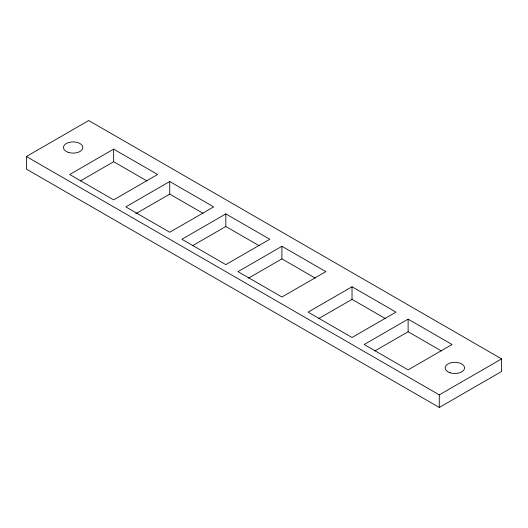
<?xml version="1.0" encoding="UTF-8"?>
<svg xmlns="http://www.w3.org/2000/svg" width="528" height="528" viewBox="0 0 528 528"><rect width="100%" height="100%" fill="white"/><g stroke="black" fill="none" stroke-linecap="round" stroke-linejoin="round"><path stroke-width="0.79" d="M26.4 156.506L88.724 120.529L501.6 358.901L501.6 371.494L439.276 407.471L26.4 169.099L26.4 156.506L439.276 394.878L501.6 358.901M113.652 149.134L69.716 174.497L113.652 199.861L157.588 174.497L113.652 149.134L113.652 161.726L146.956 180.952M80.342 180.952L113.652 161.726M169.739 181.513L125.803 206.877L169.739 232.247L213.675 206.877L169.739 181.513L169.739 194.106L135.722 213.748M225.826 213.899L181.889 239.263L225.826 264.627L269.762 239.263L225.826 213.899L225.826 226.492L259.136 245.718M192.522 245.718L225.826 226.492M281.919 246.279L237.983 271.643L281.919 297.013L325.855 271.643L281.919 246.279L281.919 258.872L315.223 278.104M248.609 278.104L281.919 258.872M352.031 286.757L308.095 312.127L352.031 337.491L395.967 312.127L352.031 286.757L352.031 299.35L318.721 318.582M408.118 319.143L364.181 344.507L408.118 369.871L452.054 344.507L408.118 319.143L408.118 331.736L441.428 350.962M374.814 350.962L408.118 331.736M169.739 194.106L203.049 213.338M352.031 299.35L385.334 318.582M439.276 394.878L439.276 407.471M450.014 372.742A9.695 5.597 0 0 0 464.554 367.897A9.695 5.597 0 0 0 450.014 363.046A9.695 5.597 0 0 0 450.014 372.742M68.297 152.361A9.695 5.597 0 0 0 82.837 147.51A9.695 5.597 0 0 0 68.297 142.666A9.695 5.597 0 0 0 68.297 152.361"/></g></svg>
